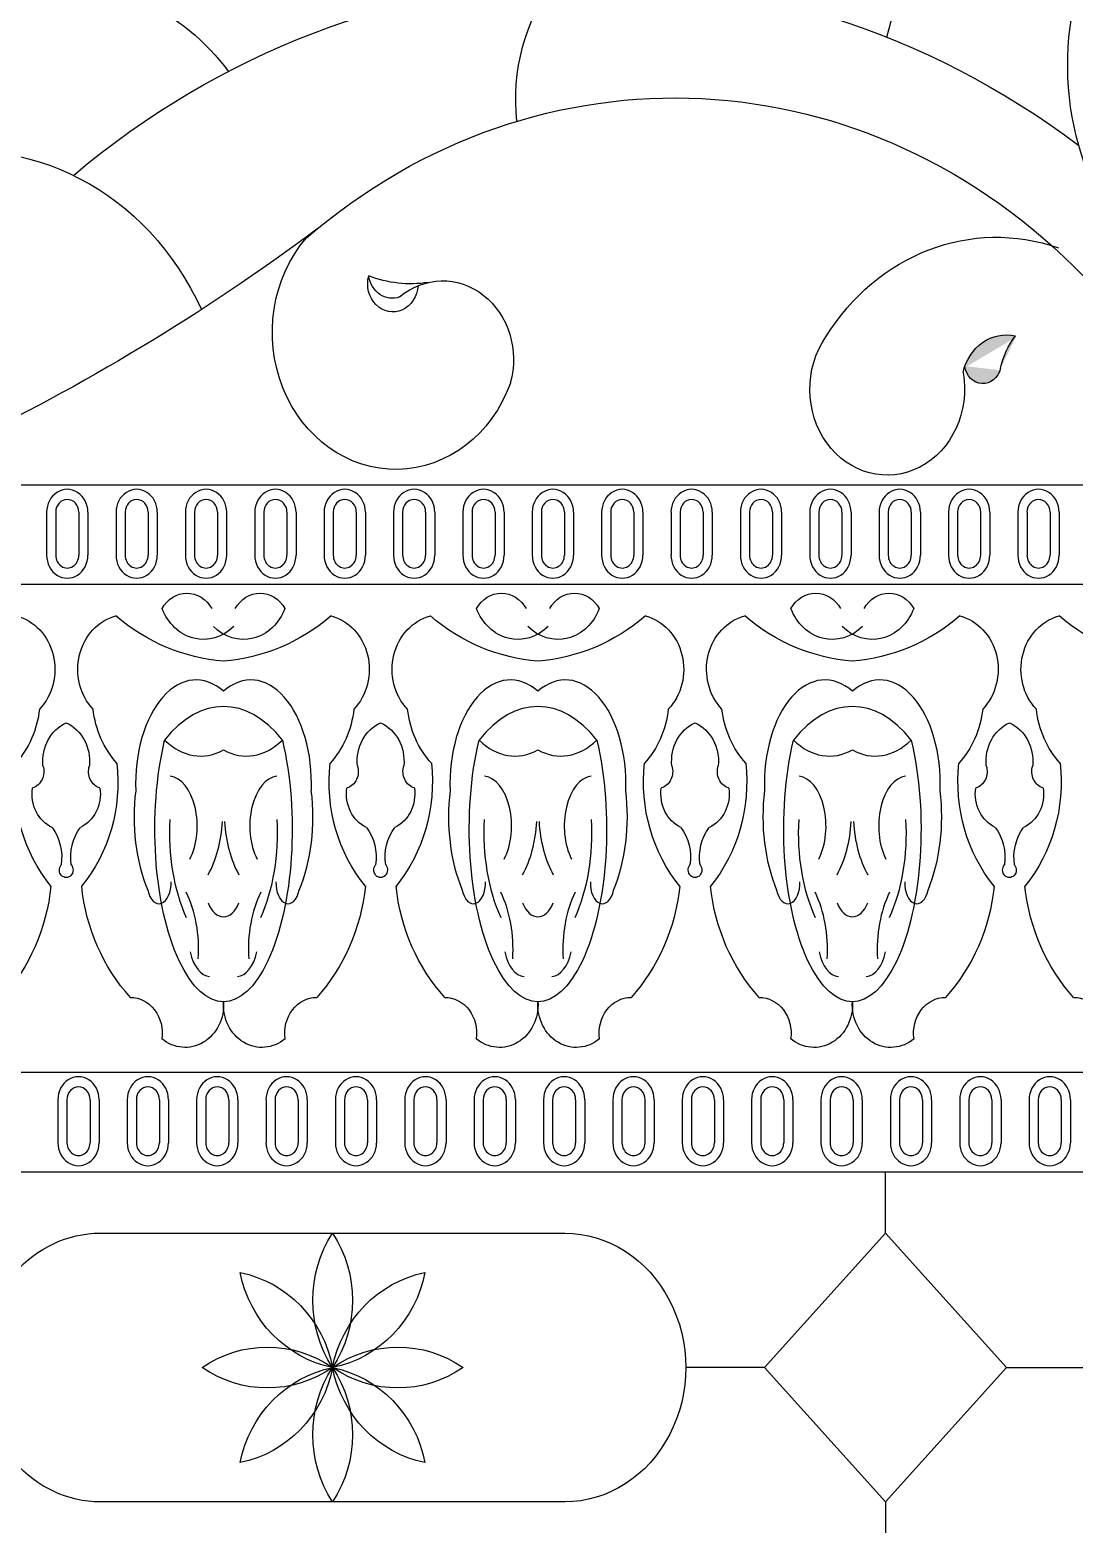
# Model space of a CAD drawing. Header units: millimetres. Extents: x 2621 to 26934, y 11979 to 27988.
# Drawn here: x 18310.6 to 18607.5, y 13881.3 to 14306.2 of the extents above; entities that cross this region are included whole.
import ezdxf

# ---------------------------------------------------------------- set-up
doc = ezdxf.new("R2010")
doc.units = ezdxf.units.MM

# ---------------------------------------------------------------- blocks, each defined once
blk = doc.blocks.new('A$C0DFF4785')
h = blk.add_hatch(color=256)
edge = h.paths.add_edge_path()
edge.add_ellipse((1627.41, 2232.74), major_axis=(0, 5.76), ratio=0.9, start_angle=98.5113, end_angle=255.0711, ccw=False)
edge.add_ellipse((1634.16, 2226.65), major_axis=(0, 14.21), ratio=0.9, start_angle=348.5812, end_angle=428.3656, ccw=False)
edge.add_ellipse((1651.33, 2226.41), major_axis=(0, 21.56), ratio=0.9, start_angle=48.9502, end_angle=77.0318)
for p, q in [((2127.31, 2198.15), (1098.98, 2198.15)), ((1361.2, 2190.41), (1361.2, 2178.18)), ((1363.79, 2190.41), (1363.79, 2178.18)), ((1370.34, 2190.41), (1370.34, 2178.18)), ((1372.93, 2190.41), (1372.93, 2178.18)), ((1380.92, 2190.41), (1380.92, 2178.18)), ((1383.52, 2190.41), (1383.52, 2178.18)), ((1390.06, 2190.41), (1390.06, 2178.18)), ((1392.66, 2190.41), (1392.66, 2178.18)), ((1400.65, 2190.41), (1400.65, 2178.18)), ((1403.24, 2190.41), (1403.24, 2178.18)), ((1409.79, 2190.41), (1409.79, 2178.18)), ((1412.38, 2190.41), (1412.38, 2178.18)), ((1420.37, 2190.41), (1420.37, 2178.18)), ((1422.97, 2190.41), (1422.97, 2178.18)), ((1429.51, 2190.41), (1429.51, 2178.18)), ((1432.11, 2190.41), (1432.11, 2178.18)), ((1440.1, 2190.41), (1440.1, 2178.18)), ((1442.69, 2190.41), (1442.69, 2178.18)), ((1449.24, 2190.41), (1449.24, 2178.18)), ((1451.83, 2190.41), (1451.83, 2178.18)), ((1459.83, 2190.41), (1459.83, 2178.18)), ((1462.42, 2190.41), (1462.42, 2178.18)), ((1468.96, 2190.41), (1468.96, 2178.18)), ((1471.56, 2190.41), (1471.56, 2178.18)), ((1479.55, 2190.41), (1479.55, 2178.18)), ((1482.15, 2190.41), (1482.15, 2178.18)), ((1488.69, 2190.41), (1488.69, 2178.18)), ((1491.29, 2190.41), (1491.29, 2178.18)), ((1499.28, 2190.41), (1499.28, 2178.18)), ((1501.87, 2190.41), (1501.87, 2178.18)), ((1508.42, 2190.41), (1508.42, 2178.18)), ((1511.01, 2190.41), (1511.01, 2178.18)), ((1519, 2190.41), (1519, 2178.18)), ((1521.6, 2190.41), (1521.6, 2178.18)), ((1528.14, 2190.41), (1528.14, 2178.18)), ((1530.74, 2190.41), (1530.74, 2178.18)), ((1538.73, 2190.41), (1538.73, 2178.18)), ((1541.32, 2190.41), (1541.32, 2178.18)), ((1547.87, 2190.41), (1547.87, 2178.18)), ((1550.46, 2190.41), (1550.46, 2178.18)), ((1558.45, 2190.41), (1558.45, 2178.18)), ((1561.05, 2190.41), (1561.05, 2178.18)), ((1567.59, 2190.41), (1567.59, 2178.18)), ((1570.19, 2190.41), (1570.19, 2178.18)), ((1578.18, 2190.41), (1578.18, 2178.18)), ((1580.77, 2190.41), (1580.77, 2178.18)), ((1587.32, 2190.41), (1587.32, 2178.18)), ((1589.91, 2190.41), (1589.91, 2178.18)), ((1597.9, 2190.41), (1597.9, 2178.18)), ((1600.5, 2190.41), (1600.5, 2178.18)), ((1607.04, 2190.41), (1607.04, 2178.18)), ((1609.64, 2190.41), (1609.64, 2178.18)), ((1617.63, 2190.41), (1617.63, 2178.18)), ((1620.22, 2190.41), (1620.22, 2178.18)), ((1626.77, 2190.41), (1626.77, 2178.18)), ((1629.36, 2190.41), (1629.36, 2178.18)), ((1637.36, 2190.41), (1637.36, 2178.18)), ((1639.95, 2190.41), (1639.95, 2178.18)), ((1646.5, 2190.41), (1646.5, 2178.18)), ((1649.09, 2190.41), (1649.09, 2178.18)), ((2127.31, 2169.81), (1098.98, 2169.81)), ((2209.41, 2031.09), (1098.98, 2031.09)), ((1364.39, 2023.35), (1364.39, 2011.11)), ((1366.98, 2023.35), (1366.98, 2011.11)), ((1373.53, 2023.35), (1373.53, 2011.11)), ((1376.12, 2023.35), (1376.12, 2011.11)), ((1384.12, 2023.35), (1384.12, 2011.11)), ((1386.71, 2023.35), (1386.71, 2011.11)), ((1393.26, 2023.35), (1393.26, 2011.11)), ((1395.85, 2023.35), (1395.85, 2011.11)), ((1403.84, 2023.35), (1403.84, 2011.11)), ((1406.44, 2023.35), (1406.44, 2011.11)), ((1412.98, 2023.35), (1412.98, 2011.11)), ((1415.58, 2023.35), (1415.58, 2011.11)), ((1423.57, 2023.35), (1423.57, 2011.11)), ((1426.16, 2023.35), (1426.16, 2011.11)), ((1432.71, 2023.35), (1432.71, 2011.11)), ((1435.3, 2023.35), (1435.3, 2011.11)), ((1443.29, 2023.35), (1443.29, 2011.11)), ((1445.89, 2023.35), (1445.89, 2011.11)), ((1452.43, 2023.35), (1452.43, 2011.11)), ((1455.03, 2023.35), (1455.03, 2011.11)), ((1463.02, 2023.35), (1463.02, 2011.11)), ((1465.61, 2023.35), (1465.61, 2011.11)), ((1472.16, 2023.35), (1472.16, 2011.11)), ((1474.75, 2023.35), (1474.75, 2011.11)), ((1482.74, 2023.35), (1482.74, 2011.11)), ((1485.34, 2023.35), (1485.34, 2011.11)), ((1491.88, 2023.35), (1491.88, 2011.11)), ((1494.48, 2023.35), (1494.48, 2011.11)), ((1502.47, 2023.35), (1502.47, 2011.11)), ((1505.06, 2023.35), (1505.06, 2011.11)), ((1511.61, 2023.35), (1511.61, 2011.11)), ((1514.2, 2023.35), (1514.2, 2011.11)), ((1522.2, 2023.35), (1522.2, 2011.11)), ((1524.79, 2023.35), (1524.79, 2011.11)), ((1531.33, 2023.35), (1531.33, 2011.11)), ((1533.93, 2023.35), (1533.93, 2011.11)), ((1541.92, 2023.35), (1541.92, 2011.11)), ((1544.52, 2023.35), (1544.52, 2011.11)), ((1551.06, 2023.35), (1551.06, 2011.11)), ((1553.65, 2023.35), (1553.65, 2011.11)), ((1561.65, 2023.35), (1561.65, 2011.11)), ((1564.24, 2023.35), (1564.24, 2011.11)), ((1570.79, 2023.35), (1570.79, 2011.11)), ((1573.38, 2023.35), (1573.38, 2011.11)), ((1581.37, 2023.35), (1581.37, 2011.11)), ((1583.97, 2023.35), (1583.97, 2011.11)), ((1590.51, 2023.35), (1590.51, 2011.11)), ((1593.11, 2023.35), (1593.11, 2011.11)), ((1601.1, 2023.35), (1601.1, 2011.11)), ((1603.69, 2023.35), (1603.69, 2011.11)), ((1610.24, 2023.35), (1610.24, 2011.11)), ((1612.83, 2023.35), (1612.83, 2011.11)), ((1620.82, 2023.35), (1620.82, 2011.11)), ((1623.42, 2023.35), (1623.42, 2011.11)), ((1629.96, 2023.35), (1629.96, 2011.11)), ((1632.56, 2023.35), (1632.56, 2011.11)), ((1640.55, 2023.35), (1640.55, 2011.11)), ((1643.14, 2023.35), (1643.14, 2011.11)), ((1649.69, 2023.35), (1649.69, 2011.11)), ((1652.28, 2023.35), (1652.28, 2011.11)), ((2209.41, 2002.75), (1098.98, 2002.75)), ((1599.69, 1985.4), (1599.69, 2002.75)), ((1376.5, 1985.4), (1442.51, 1985.4)), ((1442.51, 1985.4), (1508.52, 1985.4)), ((1599.69, 1985.4), (1565.3, 1947.19)), ((1634.08, 1947.19), (1599.69, 1985.4)), ((1565.3, 1947.19), (1542.91, 1947.19)), ((1565.3, 1947.19), (1599.69, 1908.98)), ((1599.69, 1908.98), (1634.08, 1947.19)), ((1634.08, 1947.19), (1659.97, 1947.19)), ((1442.51, 1908.98), (1376.5, 1908.98)), ((1508.52, 1908.98), (1442.51, 1908.98)), ((1599.69, 1908.98), (1599.69, 1888.2))]:
    blk.add_line(p, q)
at = {"extrusion": (0, 0, -1)}
for centre, major_axis, ratio, start_param, end_param in [((1733.58, 2283.15), (0, 154.27), 0.9, -1.292735, -0.756312), ((1719.92, 2317.55), (0, 76.01), 0.9, 3.563324, 5.920693), ((1517.1, 2068.46), (0, 273.07), 0.9, -0.647849, 0.594091), ((1363.32, 2269.76), (0, 71.77), 0.9, -0.058543, 0.875053), ((1541.11, 2307.76), (0, 51.72), 0.9, 4.592136, 5.415974), ((1539.78, 2118.29), (0, 189.93), 0.9, -0.660003, 0.750521), ((1339.13, 2210.66), (0, 82.42), 0.9, -0.221562, 1.099787), ((1631.26, 2203.19), (0, 65.41), 0.9, -0.968287, 0.304038), ((1090.11, 2847.04), (0, 693.81), 0.9, 2.550708, 2.737523), ((1460.46, 2241.56), (0, 38.98), 0.9, 1.950591, 5.469855), ((1459.65, 2255.34), (0, 7.96), 0.9, 1.635355, 4.999067), ((1459.48, 2258.81), (0, 7.55), 0.9, 2.830864, 4.549773), ((1464.72, 2296.2), (0, 40.83), 0.9, 3.005919, 3.472814), ((1473.78, 2233.8), (0, 22.41), 0.9, -0.651218, 1.873914), ((1600.19, 2225.38), (0, 24.43), 0.9, 1.376366, 5.367076), ((1634.16, 2226.65), (0, 14.21), 0.9, -1.324956, 0.199296), ((1651.33, 2226.41), (0, 21.56), 0.9, -1.344458, -0.854343), ((1627.41, 2232.74), (0, 5.76), 0.9, 1.831355, 4.563839), ((1401.08, 2158.15), (0, 9.23), 0.9, -1.014019, 1.014019), ((1421.89, 2158.15), (0, 9.23), 0.9, -1.014019, 1.014019), ((1490.48, 2158.15), (0, 9.23), 0.9, -1.014019, 1.014019), ((1511.29, 2158.15), (0, 9.23), 0.9, -1.014019, 1.014019), ((1579.88, 2158.15), (0, 9.23), 0.9, -1.014019, 1.014019), ((1600.69, 2158.15), (0, 9.23), 0.9, -1.014019, 1.014019), ((1405.83, 2168.45), (0, 14.19), 0.9, 2.408506, 4.320228), ((1417.14, 2168.45), (0, 14.19), 0.9, 1.962957, 3.874679), ((1495.23, 2168.45), (0, 14.19), 0.9, 2.408506, 4.320228), ((1506.54, 2168.45), (0, 14.19), 0.9, 1.962957, 3.874679), ((1584.63, 2168.45), (0, 14.19), 0.9, 2.408506, 4.320228), ((1595.94, 2168.45), (0, 14.19), 0.9, 1.962957, 3.874679), ((1349.5, 2145.72), (0, 15.6), 0.9, 0.226509, 2.38227), ((1384.07, 2145.72), (0, 15.6), 0.9, 3.900915, 6.056676), ((1415.26, 2210.59), (0, 62.64), 0.9, 3.20865, 3.796655), ((1407.71, 2210.59), (0, 62.64), 0.9, 2.48653, 3.074536), ((1438.9, 2145.72), (0, 15.6), 0.9, 0.226509, 2.38227), ((1473.47, 2145.72), (0, 15.6), 0.9, 3.900915, 6.056676), ((1504.66, 2210.59), (0, 62.64), 0.9, 3.20865, 3.796655), ((1497.11, 2210.59), (0, 62.64), 0.9, 2.48653, 3.074536), ((1528.3, 2145.72), (0, 15.6), 0.9, 0.226509, 2.38227), ((1562.87, 2145.72), (0, 15.6), 0.9, 3.900915, 6.056676), ((1594.06, 2210.59), (0, 62.64), 0.9, 3.20865, 3.796655), ((1586.51, 2210.59), (0, 62.64), 0.9, 2.48653, 3.074536), ((1617.7, 2145.72), (0, 15.6), 0.9, 0.226509, 2.38227), ((1652.27, 2145.72), (0, 15.6), 0.9, 3.900915, 6.056676), ((1683.46, 2210.59), (0, 62.64), 0.9, 3.20865, 3.796655), ((1335.76, 2137.63), (0, 26.2), 0.9, 1.694127, 2.359511), ((1397.81, 2137.63), (0, 26.2), 0.9, 3.923674, 4.589058), ((1425.16, 2137.63), (0, 26.2), 0.9, 1.694127, 2.359511), ((1487.21, 2137.63), (0, 26.2), 0.9, 3.923674, 4.589058), ((1514.56, 2137.63), (0, 26.2), 0.9, 1.694127, 2.359511), ((1576.61, 2137.63), (0, 26.2), 0.9, 3.923674, 4.589058), ((1603.96, 2137.63), (0, 26.2), 0.9, 1.694127, 2.359511), ((1666.01, 2137.63), (0, 26.2), 0.9, 3.923674, 4.589058), ((1370.78, 2119.55), (0, 11.87), 0.9, 4.606317, 5.897089), ((1362.73, 2119.55), (0, 11.87), 0.9, 0.386097, 1.676868), ((1460.18, 2119.55), (0, 11.87), 0.9, 4.606317, 5.897089), ((1452.13, 2119.55), (0, 11.87), 0.9, 0.386097, 1.676868), ((1549.58, 2119.55), (0, 11.87), 0.9, 4.606317, 5.897089), ((1541.53, 2119.55), (0, 11.87), 0.9, 0.386097, 1.676868), ((1638.98, 2119.55), (0, 11.87), 0.9, 4.606317, 5.897089), ((1630.94, 2119.55), (0, 11.87), 0.9, 0.386097, 1.676868), ((1411.49, 2100.32), (0, 49.11), 0.397531, 1.030673, 5.252513), ((1500.89, 2100.32), (0, 49.11), 0.397531, 1.030673, 5.252513), ((1590.29, 2100.32), (0, 49.11), 0.397531, 1.030673, 5.252513), ((1391.77, 2113.75), (0, 44.08), 0.9, 3.974259, 4.83263), ((1356.04, 2116.68), (0, 4.85), 0.9, 1.232392, 2.880187), ((1341.8, 2113.75), (0, 44.08), 0.9, 1.450556, 2.308926), ((1377.48, 2116.68), (0, 4.85), 0.9, 3.402999, 5.050793), ((1481.17, 2113.75), (0, 44.08), 0.9, 3.974259, 4.83263), ((1445.44, 2116.68), (0, 4.85), 0.9, 1.232392, 2.880187), ((1431.2, 2113.75), (0, 44.08), 0.9, 1.450556, 2.308926), ((1466.88, 2116.68), (0, 4.85), 0.9, 3.402999, 5.050793), ((1570.57, 2113.75), (0, 44.08), 0.9, 3.974259, 4.83263), ((1534.84, 2116.68), (0, 4.85), 0.9, 1.232392, 2.880187), ((1520.6, 2113.75), (0, 44.08), 0.9, 1.450556, 2.308926), ((1556.28, 2116.68), (0, 4.85), 0.9, 3.402999, 5.050793), ((1659.97, 2113.75), (0, 44.08), 0.9, 3.974259, 4.83263), ((1624.24, 2116.68), (0, 4.85), 0.9, 1.232392, 2.880187), ((1610, 2113.75), (0, 44.08), 0.9, 1.450556, 2.308926), ((1645.68, 2116.68), (0, 4.85), 0.9, 3.402999, 5.050793), ((1366.38, 2110.31), (0, 10.37), 0.9, 3.542326, 4.874697), ((1367.14, 2110.31), (0, 10.37), 0.9, 1.408488, 2.74086), ((1455.78, 2110.31), (0, 10.37), 0.9, 3.542326, 4.874697), ((1456.54, 2110.31), (0, 10.37), 0.9, 1.408488, 2.74086), ((1545.18, 2110.31), (0, 10.37), 0.9, 3.542326, 4.874697), ((1545.94, 2110.31), (0, 10.37), 0.9, 1.408488, 2.74086), ((1634.58, 2110.31), (0, 10.37), 0.9, 3.542326, 4.874697), ((1635.34, 2110.31), (0, 10.37), 0.9, 1.408488, 2.74086), ((1353.68, 2092.35), (0, 13.12), 0.9, 0.874178, 1.741863), ((1379.84, 2092.35), (0, 13.12), 0.9, 4.541323, 5.409007), ((1443.08, 2092.35), (0, 13.12), 0.9, 0.874178, 1.741863), ((1469.24, 2092.35), (0, 13.12), 0.9, 4.541323, 5.409007), ((1532.48, 2092.35), (0, 13.12), 0.9, 0.874178, 1.741863), ((1558.64, 2092.35), (0, 13.12), 0.9, 4.541323, 5.409007), ((1621.88, 2092.35), (0, 13.12), 0.9, 0.874178, 1.741863), ((1648.04, 2092.35), (0, 13.12), 0.9, 4.541323, 5.409007), ((1366.76, 2088.68), (0, 2.15), 0.9, 0.84042, 5.442765), ((1456.16, 2088.68), (0, 2.15), 0.9, 0.84042, 5.442765), ((1545.56, 2088.68), (0, 2.15), 0.9, 0.84042, 5.442765), ((1634.96, 2088.68), (0, 2.15), 0.9, 0.84042, 5.442765), ((1314.93, 2090.18), (0, 53.12), 0.9, 1.685738, 2.360641), ((1418.65, 2090.18), (0, 53.12), 0.9, 3.922544, 4.597447), ((1404.33, 2090.18), (0, 53.12), 0.9, 1.685738, 2.360641), ((1508.05, 2090.18), (0, 53.12), 0.9, 3.922544, 4.597447), ((1493.73, 2090.18), (0, 53.12), 0.9, 1.685738, 2.360641), ((1597.45, 2090.18), (0, 53.12), 0.9, 3.922544, 4.597447), ((1583.13, 2090.18), (0, 53.12), 0.9, 1.685738, 2.360641), ((1686.85, 2090.18), (0, 53.12), 0.9, 3.922544, 4.597447), ((1384.95, 2042.32), (0, 10.13), 0.9, 0.004564, 1.731914), ((1438.02, 2042.32), (0, 10.13), 0.9, 4.551271, 6.278622), ((1474.35, 2042.32), (0, 10.13), 0.9, 0.004564, 1.731914), ((1527.42, 2042.32), (0, 10.13), 0.9, 4.551271, 6.278622), ((1563.75, 2042.32), (0, 10.13), 0.9, 0.004564, 1.731914), ((1616.82, 2042.32), (0, 10.13), 0.9, 4.551271, 6.278622), ((1653.15, 2042.32), (0, 10.13), 0.9, 0.004564, 1.731914), ((1400.58, 2050.36), (0, 12.15), 0.9, 1.50075, 3.793026), ((1422.4, 2050.36), (0, 12.15), 0.9, 2.490159, 4.782436), ((1489.98, 2050.36), (0, 12.15), 0.9, 1.50075, 3.793026), ((1511.8, 2050.36), (0, 12.15), 0.9, 2.490159, 4.782436), ((1579.38, 2050.36), (0, 12.15), 0.9, 1.50075, 3.793026), ((1601.2, 2050.36), (0, 12.15), 0.9, 2.490159, 4.782436), ((1376.5, 1947.19), (0, 38.21), 0.9, 3.141593, 6.283185), ((1470.21, 1966.3), (0, 34.32), 0.971566, 4.121913, 5.302865), ((1414.81, 1966.3), (0, 34.32), 0.971566, 0.98032, 2.161272), ((1508.52, 1947.19), (0, 38.21), 0.9, 0, 3.141593), ((1409.8, 1940.54), (0, 34.32), 0.971566, 0.194922, 1.375874), ((1448.97, 1980.86), (0, 34.32), 0.971566, 3.336515, 4.517467), ((1436.05, 1980.86), (0, 34.32), 0.971566, 1.765718, 2.946671), ((1475.22, 1940.54), (0, 34.32), 0.971566, -1.375874, -0.194922), ((1423.95, 1918.68), (0, 34.32), 0.971566, -0.590476, 0.590476), ((1461.07, 1918.68), (0, 34.32), 0.971566, -0.590476, 0.590476), ((1423.95, 1975.7), (0, 34.32), 0.971566, 2.551117, 3.732069), ((1409.8, 1953.84), (0, 34.32), 0.971566, 1.765718, 2.946671), ((1448.97, 1913.52), (0, 34.32), 0.971566, -1.375874, -0.194922), ((1470.21, 1928.08), (0, 34.32), 0.971566, 4.121913, 5.302865), ((1414.81, 1928.08), (0, 34.32), 0.971566, 0.98032, 2.161272), ((1461.07, 1975.7), (0, 34.32), 0.971566, 2.551117, 3.732069), ((1436.05, 1913.52), (0, 34.32), 0.971566, 0.194922, 1.375874), ((1475.22, 1953.84), (0, 34.32), 0.971566, 3.336515, 4.517467)]:
    blk.add_ellipse(centre, major_axis=major_axis, ratio=ratio, start_param=start_param, end_param=end_param, dxfattribs=at)
for centre, major_axis, ratio, start_param, end_param in [((1367.06, 2190.41), (0, 6.52), 0.9, 4.712389, 7.853982), ((1386.79, 2190.41), (0, 6.52), 0.9, 4.712389, 7.853982), ((1406.52, 2190.41), (0, 6.52), 0.9, 4.712389, 7.853982), ((1426.24, 2190.41), (0, 6.52), 0.9, 4.712389, 7.853982), ((1445.97, 2190.41), (0, 6.52), 0.9, 4.712389, 7.853982), ((1465.69, 2190.41), (0, 6.52), 0.9, 4.712389, 7.853982), ((1485.42, 2190.41), (0, 6.52), 0.9, 4.712389, 7.853982), ((1505.14, 2190.41), (0, 6.52), 0.9, 4.712389, 7.853982), ((1524.87, 2190.41), (0, 6.52), 0.9, 4.712389, 7.853982), ((1544.59, 2190.41), (0, 6.52), 0.9, 4.712389, 7.853982), ((1564.32, 2190.41), (0, 6.52), 0.9, 4.712389, 7.853982), ((1584.05, 2190.41), (0, 6.52), 0.9, 4.712389, 7.853982), ((1603.77, 2190.41), (0, 6.52), 0.9, 4.712389, 7.853982), ((1623.5, 2190.41), (0, 6.52), 0.9, 4.712389, 7.853982), ((1643.22, 2190.41), (0, 6.52), 0.9, 4.712389, 7.853982), ((1367.06, 2190.41), (0, 3.64), 0.9, -1.570796, 1.570796), ((1386.79, 2190.41), (0, 3.64), 0.9, -1.570796, 1.570796), ((1406.52, 2190.41), (0, 3.64), 0.9, -1.570796, 1.570796), ((1426.24, 2190.41), (0, 3.64), 0.9, -1.570796, 1.570796), ((1445.97, 2190.41), (0, 3.64), 0.9, -1.570796, 1.570796), ((1465.69, 2190.41), (0, 3.64), 0.9, -1.570796, 1.570796), ((1485.42, 2190.41), (0, 3.64), 0.9, -1.570796, 1.570796), ((1505.14, 2190.41), (0, 3.64), 0.9, -1.570796, 1.570796), ((1524.87, 2190.41), (0, 3.64), 0.9, -1.570796, 1.570796), ((1544.59, 2190.41), (0, 3.64), 0.9, -1.570796, 1.570796), ((1564.32, 2190.41), (0, 3.64), 0.9, -1.570796, 1.570796), ((1584.05, 2190.41), (0, 3.64), 0.9, -1.570796, 1.570796), ((1603.77, 2190.41), (0, 3.64), 0.9, -1.570796, 1.570796), ((1623.5, 2190.41), (0, 3.64), 0.9, -1.570796, 1.570796), ((1643.22, 2190.41), (0, 3.64), 0.9, -1.570796, 1.570796), ((1367.06, 2178.18), (0, 6.52), 0.9, 1.570796, 4.712389), ((1367.06, 2178.18), (0, 3.64), 0.9, 1.570796, 4.712389), ((1386.79, 2178.18), (0, 6.52), 0.9, 1.570796, 4.712389), ((1386.79, 2178.18), (0, 3.64), 0.9, 1.570796, 4.712389), ((1406.52, 2178.18), (0, 6.52), 0.9, 1.570796, 4.712389), ((1406.52, 2178.18), (0, 3.64), 0.9, 1.570796, 4.712389), ((1426.24, 2178.18), (0, 6.52), 0.9, 1.570796, 4.712389), ((1426.24, 2178.18), (0, 3.64), 0.9, 1.570796, 4.712389), ((1445.97, 2178.18), (0, 6.52), 0.9, 1.570796, 4.712389), ((1445.97, 2178.18), (0, 3.64), 0.9, 1.570796, 4.712389), ((1465.69, 2178.18), (0, 6.52), 0.9, 1.570796, 4.712389), ((1465.69, 2178.18), (0, 3.64), 0.9, 1.570796, 4.712389), ((1485.42, 2178.18), (0, 6.52), 0.9, 1.570796, 4.712389), ((1485.42, 2178.18), (0, 3.64), 0.9, 1.570796, 4.712389), ((1505.14, 2178.18), (0, 6.52), 0.9, 1.570796, 4.712389), ((1505.14, 2178.18), (0, 3.64), 0.9, 1.570796, 4.712389), ((1524.87, 2178.18), (0, 6.52), 0.9, 1.570796, 4.712389), ((1524.87, 2178.18), (0, 3.64), 0.9, 1.570796, 4.712389), ((1544.59, 2178.18), (0, 6.52), 0.9, 1.570796, 4.712389), ((1544.59, 2178.18), (0, 3.64), 0.9, 1.570796, 4.712389), ((1564.32, 2178.18), (0, 6.52), 0.9, 1.570796, 4.712389), ((1564.32, 2178.18), (0, 3.64), 0.9, 1.570796, 4.712389), ((1584.05, 2178.18), (0, 6.52), 0.9, 1.570796, 4.712389), ((1584.05, 2178.18), (0, 3.64), 0.9, 1.570796, 4.712389), ((1603.77, 2178.18), (0, 6.52), 0.9, 1.570796, 4.712389), ((1603.77, 2178.18), (0, 3.64), 0.9, 1.570796, 4.712389), ((1623.5, 2178.18), (0, 6.52), 0.9, 1.570796, 4.712389), ((1623.5, 2178.18), (0, 3.64), 0.9, 1.570796, 4.712389), ((1643.22, 2178.18), (0, 6.52), 0.9, 1.570796, 4.712389), ((1643.22, 2178.18), (0, 3.64), 0.9, 1.570796, 4.712389), ((1403.67, 2113.14), (0, 29.59), 0.580829, -0.472261, 1.636941), ((1419.31, 2113.14), (0, 29.59), 0.580829, 4.646244, 6.755447), ((1493.07, 2113.14), (0, 29.59), 0.580829, -0.472261, 1.636941), ((1508.71, 2113.14), (0, 29.59), 0.580829, 4.646244, 6.755447), ((1582.47, 2113.14), (0, 29.59), 0.580829, -0.472261, 1.636941), ((1598.11, 2113.14), (0, 29.59), 0.580829, 4.646244, 6.755447), ((1411.49, 2087.01), (0, 48.15), 0.580829, -0.641892, 0.641892), ((1500.89, 2087.01), (0, 48.15), 0.580829, -0.641892, 0.641892), ((1590.29, 2087.01), (0, 48.15), 0.580829, -0.641892, 0.641892), ((1404.98, 2157.71), (0, 36.65), 0.580829, 2.63987, 3.452083), ((1417.99, 2157.71), (0, 36.65), 0.580829, 2.831102, 3.643315), ((1494.38, 2157.71), (0, 36.65), 0.580829, 2.63987, 3.452083), ((1507.39, 2157.71), (0, 36.65), 0.580829, 2.831102, 3.643315), ((1583.78, 2157.71), (0, 36.65), 0.580829, 2.63987, 3.452083), ((1596.79, 2157.71), (0, 36.65), 0.580829, 2.831102, 3.643315), ((1395.76, 2101.19), (0, 14.19), 0.580829, 3.988278, 6.213587), ((1427.21, 2101.19), (0, 14.19), 0.580829, 0.069598, 2.294907), ((1485.16, 2101.19), (0, 14.19), 0.580829, 3.988278, 6.213587), ((1516.61, 2101.19), (0, 14.19), 0.580829, 0.069598, 2.294907), ((1574.56, 2101.19), (0, 14.19), 0.580829, 3.988278, 6.213587), ((1606.01, 2101.19), (0, 14.19), 0.580829, 0.069598, 2.294907), ((1406.72, 2103.77), (0, 35.57), 0.580829, 1.360621, 2.195389), ((1416.25, 2103.77), (0, 35.57), 0.580829, 4.087796, 4.922564), ((1496.12, 2103.77), (0, 35.57), 0.580829, 1.360621, 2.195389), ((1505.65, 2103.77), (0, 35.57), 0.580829, 4.087796, 4.922564), ((1585.52, 2103.77), (0, 35.57), 0.580829, 1.360621, 2.195389), ((1595.05, 2103.77), (0, 35.57), 0.580829, 4.087796, 4.922564), ((1418.64, 2099.09), (0, 38.78), 0.580829, 1.468828, 2.234784), ((1396.41, 2104.99), (0, 25.54), 0.580829, 3.949028, 4.614916), ((1426.56, 2104.99), (0, 25.54), 0.580829, 1.668269, 2.334157), ((1404.33, 2099.09), (0, 38.78), 0.580829, 4.048401, 4.814358), ((1508.04, 2099.09), (0, 38.78), 0.580829, 1.468828, 2.234784), ((1485.81, 2104.99), (0, 25.54), 0.580829, 3.949028, 4.614916), ((1515.97, 2104.99), (0, 25.54), 0.580829, 1.668269, 2.334157), ((1493.73, 2099.09), (0, 38.78), 0.580829, 4.048401, 4.814358), ((1597.44, 2099.09), (0, 38.78), 0.580829, 1.468828, 2.234784), ((1575.21, 2104.99), (0, 25.54), 0.580829, 3.949028, 4.614916), ((1605.37, 2104.99), (0, 25.54), 0.580829, 1.668269, 2.334157), ((1583.13, 2099.09), (0, 38.78), 0.580829, 4.048401, 4.814358), ((1393.17, 2084.94), (0, 5.87), 0.580829, 1.913768, 4.779957), ((1390.05, 2066.13), (0, 24.72), 0.580829, 4.601933, 5.426831), ((1432.92, 2066.13), (0, 24.72), 0.580829, 0.856354, 1.681252), ((1429.8, 2084.94), (0, 5.87), 0.580829, 1.503228, 4.369417), ((1482.57, 2084.94), (0, 5.87), 0.580829, 1.913768, 4.779957), ((1479.45, 2066.13), (0, 24.72), 0.580829, 4.601933, 5.426831), ((1522.32, 2066.13), (0, 24.72), 0.580829, 0.856354, 1.681252), ((1519.2, 2084.94), (0, 5.87), 0.580829, 1.503228, 4.369417), ((1571.97, 2084.94), (0, 5.87), 0.580829, 1.913768, 4.779957), ((1568.85, 2066.13), (0, 24.72), 0.580829, 4.601933, 5.426831), ((1611.72, 2066.13), (0, 24.72), 0.580829, 0.856354, 1.681252), ((1608.6, 2084.94), (0, 5.87), 0.580829, 1.503228, 4.369417), ((1411.49, 2084.5), (0, 9.13), 0.580829, 2.177022, 4.106163), ((1500.89, 2084.5), (0, 9.13), 0.580829, 2.177022, 4.106163), ((1590.29, 2084.5), (0, 9.13), 0.580829, 2.177022, 4.106163), ((1407.79, 2068.91), (0, 10.52), 0.580829, 1.914583, 3.100459), ((1415.18, 2068.91), (0, 10.52), 0.580829, 3.182726, 4.368603), ((1497.19, 2068.91), (0, 10.52), 0.580829, 1.914583, 3.100459), ((1504.58, 2068.91), (0, 10.52), 0.580829, 3.182726, 4.368603), ((1586.59, 2068.91), (0, 10.52), 0.580829, 1.914583, 3.100459), ((1593.98, 2068.91), (0, 10.52), 0.580829, 3.182726, 4.368603), ((1370.26, 2023.35), (0, 6.52), 0.9, 4.712389, 7.853982), ((1370.26, 2023.35), (0, 3.64), 0.9, -1.570796, 1.570796), ((1389.98, 2023.35), (0, 6.52), 0.9, 4.712389, 7.853982), ((1389.98, 2023.35), (0, 3.64), 0.9, -1.570796, 1.570796), ((1409.71, 2023.35), (0, 6.52), 0.9, 4.712389, 7.853982), ((1409.71, 2023.35), (0, 3.64), 0.9, -1.570796, 1.570796), ((1429.43, 2023.35), (0, 6.52), 0.9, 4.712389, 7.853982), ((1429.43, 2023.35), (0, 3.64), 0.9, -1.570796, 1.570796), ((1449.16, 2023.35), (0, 6.52), 0.9, 4.712389, 7.853982), ((1449.16, 2023.35), (0, 3.64), 0.9, -1.570796, 1.570796), ((1468.89, 2023.35), (0, 6.52), 0.9, 4.712389, 7.853982), ((1468.89, 2023.35), (0, 3.64), 0.9, -1.570796, 1.570796), ((1488.61, 2023.35), (0, 6.52), 0.9, 4.712389, 7.853982), ((1488.61, 2023.35), (0, 3.64), 0.9, -1.570796, 1.570796), ((1508.34, 2023.35), (0, 6.52), 0.9, 4.712389, 7.853982), ((1508.34, 2023.35), (0, 3.64), 0.9, -1.570796, 1.570796), ((1528.06, 2023.35), (0, 6.52), 0.9, 4.712389, 7.853982), ((1528.06, 2023.35), (0, 3.64), 0.9, -1.570796, 1.570796), ((1547.79, 2023.35), (0, 6.52), 0.9, 4.712389, 7.853982), ((1547.79, 2023.35), (0, 3.64), 0.9, -1.570796, 1.570796), ((1567.51, 2023.35), (0, 6.52), 0.9, 4.712389, 7.853982), ((1567.51, 2023.35), (0, 3.64), 0.9, -1.570796, 1.570796), ((1587.24, 2023.35), (0, 6.52), 0.9, 4.712389, 7.853982), ((1587.24, 2023.35), (0, 3.64), 0.9, -1.570796, 1.570796), ((1606.96, 2023.35), (0, 6.52), 0.9, 4.712389, 7.853982), ((1606.96, 2023.35), (0, 3.64), 0.9, -1.570796, 1.570796), ((1626.69, 2023.35), (0, 6.52), 0.9, 4.712389, 7.853982), ((1626.69, 2023.35), (0, 3.64), 0.9, -1.570796, 1.570796), ((1646.42, 2023.35), (0, 6.52), 0.9, 4.712389, 7.853982), ((1646.42, 2023.35), (0, 3.64), 0.9, -1.570796, 1.570796), ((1370.26, 2011.11), (0, 6.52), 0.9, 1.570796, 4.712389), ((1370.26, 2011.11), (0, 3.64), 0.9, 1.570796, 4.712389), ((1389.98, 2011.11), (0, 6.52), 0.9, 1.570796, 4.712389), ((1389.98, 2011.11), (0, 3.64), 0.9, 1.570796, 4.712389), ((1409.71, 2011.11), (0, 6.52), 0.9, 1.570796, 4.712389), ((1409.71, 2011.11), (0, 3.64), 0.9, 1.570796, 4.712389), ((1429.43, 2011.11), (0, 6.52), 0.9, 1.570796, 4.712389), ((1429.43, 2011.11), (0, 3.64), 0.9, 1.570796, 4.712389), ((1449.16, 2011.11), (0, 6.52), 0.9, 1.570796, 4.712389), ((1449.16, 2011.11), (0, 3.64), 0.9, 1.570796, 4.712389), ((1468.89, 2011.11), (0, 6.52), 0.9, 1.570796, 4.712389), ((1468.89, 2011.11), (0, 3.64), 0.9, 1.570796, 4.712389), ((1488.61, 2011.11), (0, 6.52), 0.9, 1.570796, 4.712389), ((1488.61, 2011.11), (0, 3.64), 0.9, 1.570796, 4.712389), ((1508.34, 2011.11), (0, 6.52), 0.9, 1.570796, 4.712389), ((1508.34, 2011.11), (0, 3.64), 0.9, 1.570796, 4.712389), ((1528.06, 2011.11), (0, 6.52), 0.9, 1.570796, 4.712389), ((1528.06, 2011.11), (0, 3.64), 0.9, 1.570796, 4.712389), ((1547.79, 2011.11), (0, 6.52), 0.9, 1.570796, 4.712389), ((1547.79, 2011.11), (0, 3.64), 0.9, 1.570796, 4.712389), ((1567.51, 2011.11), (0, 6.52), 0.9, 1.570796, 4.712389), ((1567.51, 2011.11), (0, 3.64), 0.9, 1.570796, 4.712389), ((1587.24, 2011.11), (0, 6.52), 0.9, 1.570796, 4.712389), ((1587.24, 2011.11), (0, 3.64), 0.9, 1.570796, 4.712389), ((1606.96, 2011.11), (0, 6.52), 0.9, 1.570796, 4.712389), ((1606.96, 2011.11), (0, 3.64), 0.9, 1.570796, 4.712389), ((1626.69, 2011.11), (0, 6.52), 0.9, 1.570796, 4.712389), ((1626.69, 2011.11), (0, 3.64), 0.9, 1.570796, 4.712389), ((1646.42, 2011.11), (0, 6.52), 0.9, 1.570796, 4.712389), ((1646.42, 2011.11), (0, 3.64), 0.9, 1.570796, 4.712389)]:
    blk.add_ellipse(centre, major_axis=major_axis, ratio=ratio, start_param=start_param, end_param=end_param)

msp = doc.modelspace()

# ---------------------------------------------------------------- block references
msp.add_blockref('A$C0DFF4785', (16954.15, 11978.65))

doc.saveas('drawing.dxf')
